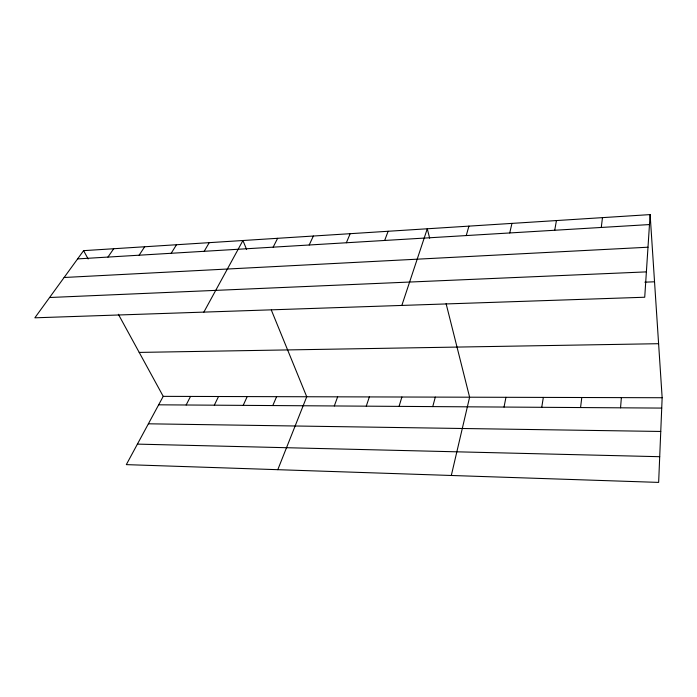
<?xml version="1.0" encoding="UTF-8"?>
<svg xmlns="http://www.w3.org/2000/svg" width="697" height="697" viewBox="0 0 697 697"><rect width="100%" height="100%" fill="white"/><g stroke="black" fill="none" stroke-linecap="round" stroke-linejoin="round"><path stroke-width="1.05" d="M650.127 214.598L644.725 297.236L34.85 317.815L83.596 250.65L650.127 214.598L662.15 397.734L658.648 482.402L126.323 464.629L163.22 396.358L118.359 314.269M620.539 407.823L621.375 397.621M580.557 407.562L581.786 397.517M601.267 227.466L602.478 217.63M541.743 407.309L543.329 397.412M554.716 230.254L556.441 220.557M504.027 407.065L505.952 397.307M509.734 232.955L511.955 223.388M451.316 475.476L469.612 397.203L446.106 303.665M432.759 406.595L435.303 397.107M466.249 235.569L468.924 226.133M399.067 406.377L401.89 397.02M401.838 305.434L427.278 228.782L429.657 238.217M366.265 406.168L369.349 396.924M334.307 405.959L337.636 396.837M384.657 240.465L388.133 231.273M277.798 469.682L306.732 396.75L271.333 310.069M346.348 242.765L350.182 233.687M272.797 405.558L276.596 396.671M243.201 405.366L247.2 396.584M309.189 244.995L313.362 236.03M214.319 405.175L218.527 396.506M273.146 247.165L277.633 238.304M186.143 404.992L190.534 396.427M203.864 312.108L242.939 240.509L246.607 249.491M204.195 251.303L209.239 242.661M171.192 253.281L176.498 244.743M139.121 255.207L144.671 246.764M107.939 257.08L113.716 248.733M77.611 258.901L649.473 224.565M64.115 277.493L647.992 247.217M49.592 297.506L646.38 271.882M644.864 282.172L654.535 281.797M139.2 352.412L658.604 343.699M163.22 396.358L662.15 397.734M158.646 404.818L661.723 408.085M148.383 423.802L660.756 431.46M137.405 444.12L659.711 456.701M83.596 250.65L88.144 258.97"/></g></svg>
